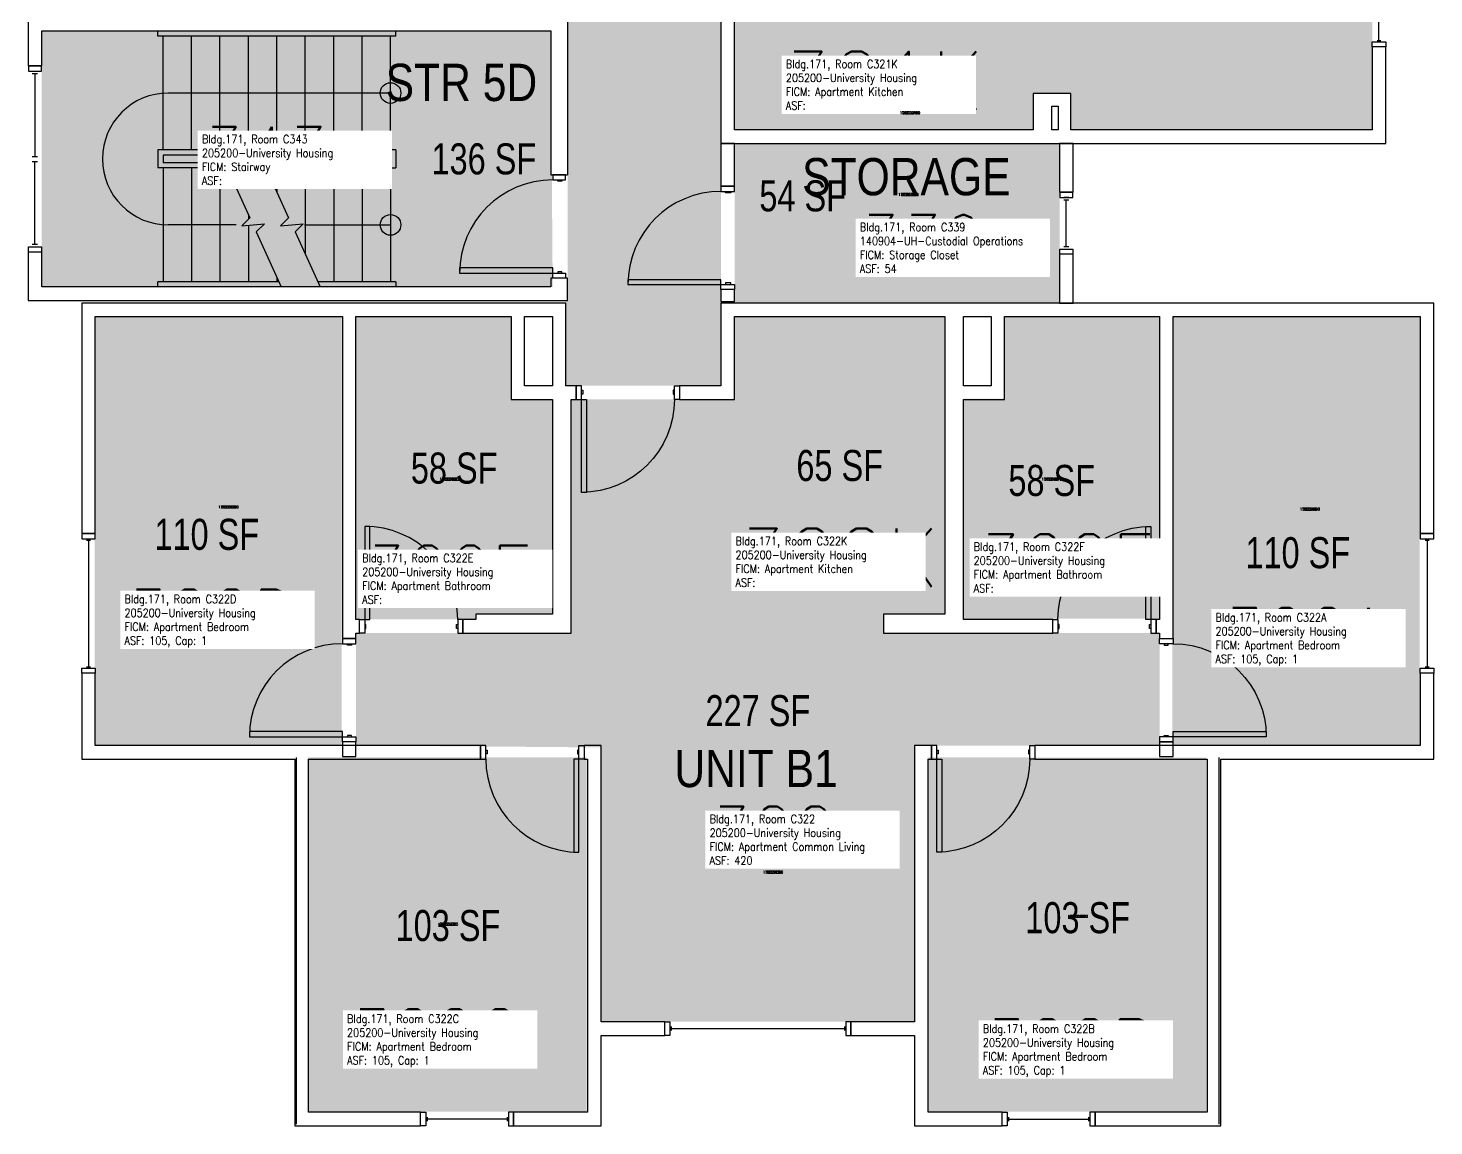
# Model space of a CAD drawing. Header units: inches. Extents: x 56 to 7496, y -2947 to 1470.
# Drawn here: x 3378 to 3922, y -535 to -110 of the extents above; entities that cross this region are included whole.
import ezdxf
from ezdxf.enums import TextEntityAlignment as Align

# ---------------------------------------------------------------- set-up
doc = ezdxf.new("R2010")
doc.units = ezdxf.units.IN
doc.header["$LTSCALE"] = 48
doc.header["$MEASUREMENT"] = 0
for name, color, linetype in [('A-DOOR', 2, 'Continuous'), ('A-FLOR', 3, 'Continuous'), ('A-GLAZ', 1, 'Continuous'), ('A-IDEN-RNUM', 7, 'Continuous'), ('A-IDEN-SNUM', 4, 'Continuous'), ('A-IDEN-VNUM', 4, 'Continuous'), ('A-MISC', 1, 'Continuous'), ('A-WALL', 5, 'Continuous'), ('AREA-TEXT', 3, 'Continuous'), ('Rooms-Category-Color', 7, 'Continuous'), ('Rooms-College-Color', 7, 'Continuous'), ('Rooms-Department-Color', 7, 'Continuous'), ('Rooms-Division-Color', 7, 'Continuous'), ('Rooms-Information', 7, 'Continuous')]:
    doc.layers.add(name, color=color, linetype=linetype)
doc.styles.add('AREA', font='arial.ttf', dxfattribs={"width": 0.75, "height": 12})
doc.styles.add('DIMS', font='ARIALN.TTF')
doc.styles.add('ROOMSNUMBER', font='txt.shx', dxfattribs={"height": 0.03})
doc.styles.add('ROOMVNUMBER', font='simplex.shx', dxfattribs={"width": 0.85})
doc.styles.get("Standard").update_dxf_attribs({"font": 'ARIALN.TTF'})
doc.dimstyles.new('NBA 2004', dxfattribs={"dimscale": 128, "dimtxt": 0.125, "dimasz": 0.09375, "dimexe": 0.125, "dimexo": 0.125, "dimgap": 0.0625, "dimtad": 1, "dimdec": 3, "dimzin": 3, "dimdsep": 46, "dimlunit": 4, "dimtxsty": 'DIMS', "dimblk": 'ARCHTICK', "dimcen": 0.09375, "dimdle": 0.125, "dimclrd": 256, "dimclre": 256, "dimclrt": 2, "dimadec": 0, "dimazin": 0, "dimtfac": 0.75, "dimtdec": 3, "dimtmove": 2, "dimatfit": 2, "dimfxl": 0.125, "dimfrac": 2, "dimtolj": 1, "dimtzin": 0, "dimlwd": -1, "dimlwe": -1, "dimarcsym": 0})

# ---------------------------------------------------------------- blocks, each defined once
blk = doc.blocks.new('_ArchTick')
at = {"color": 0, "linetype": 'ByBlock', "const_width": 0.15}
blk.add_lwpolyline([(-0.5, -0.5), (0.5, 0.5)], dxfattribs=at)

msp = doc.modelspace()

# ---------------------------------------------------------------- hatches: boundary and pattern name
at = {"layer": 'Rooms-Category-Color', "true_color": 0xadadad}
for points in [[(3586.39, 1019.28), (3646.39, 1019.28), (3646.39, 835.24), (3671.39, 835.24), (3671.39, 752.92), (3646.39, 752.92), (3646.39, 22.1), (3671.39, 22.1), (3671.39, -60.22), (3646.39, -60.22), (3646.39, -248.61), (3586.39, -248.61), (3586.39, -215.61), (3587.01, -215.61), (3587.01, -44.24), (3586.39, -44.24), (3586.39, 119.53), (3561.39, 119.53), (3561.39, 201.85), (3586.39, 201.85), (3586.39, 932.67), (3561.39, 932.67), (3561.39, 1014.99), (3586.39, 1014.99)], [(3580.51, -111.36), (3383.51, -111.36), (3383.51, -210.36), (3581.26, -210.36)]]:
    msp.add_hatch(color=253, dxfattribs=at).paths.add_polyline_path(points)
at = {"layer": 'Rooms-Category-Color', "true_color": 0x728ef3}
for points in [[(3781.79, -149.62), (3781.79, -65.47), (3676.66, -65.47), (3676.66, -4.35), (3685.61, -4.35), (3685.61, 0.9), (3676.66, 0.9), (3676.66, 22.1), (3726.04, 22.1), (3726.04, 0.9), (3719.61, 0.9), (3719.61, -4.35), (3733.29, -4.35), (3733.29, 27.35), (3719.41, 27.35), (3719.41, 56.1), (3733.29, 56.1), (3733.29, 232.13), (3719.41, 232.13), (3719.41, 260.88), (3777.41, 260.88), (3777.41, -14.12), (3898.41, -14.12), (3898.41, -149.62)], [(3651.66, -65.47), (3781.79, -65.47), (3781.79, -135.62), (3767.16, -135.62), (3767.16, -149.62), (3651.66, -149.62)], [(3777.39, -216.61), (3777.39, -154.86), (3651.64, -154.86), (3651.64, -216.61)], [(3403.97, -221.56), (3499.59, -221.56), (3499.59, -346.12), (3499.59, -387.44), (3403.97, -387.44)], [(3505.14, -221.86), (3505.14, -338.99), (3551.51, -338.99), (3551.51, -336.99), (3581.13, -336.99), (3581.13, -253.86), (3565.14, -253.86), (3565.14, -221.86)], [(3651.64, -221.87), (3733.02, -221.87), (3733.02, -336.99), (3651.64, -336.99)], [(3755.84, -221.56), (3815.84, -221.56), (3815.84, -338.69), (3739.97, -338.69), (3739.97, -253.56), (3755.84, -253.56)], [(3821.09, -221.56), (3916.72, -221.56), (3916.72, -387.44), (3821.09, -387.44)], [(3721.27, -494.62), (3600.04, -494.62), (3600.04, -388.48), (3505.16, -387.74), (3505.16, -344.24), (3588.39, -344.24), (3588.4, -253.86), (3651.66, -253.86), (3651.64, -336.99), (3709.26, -336.99), (3709.26, -344.24), (3816.14, -344.24), (3816.16, -387.74), (3721.29, -387.74)], [(3486.47, -392.31), (3594.47, -392.31), (3594.47, -529.31), (3486.47, -529.31)], [(3726.22, -392.31), (3834.22, -392.5), (3834.22, -529.5), (3726.22, -529.31)]]:
    msp.add_hatch(color=171, dxfattribs=at).paths.add_polyline_path(points)
at = {"layer": 'Rooms-College-Color', "true_color": 0xadadad}
for points in [[(3586.39, 1019.28), (3646.39, 1019.28), (3646.39, 835.24), (3671.39, 835.24), (3671.39, 752.92), (3646.39, 752.92), (3646.39, 22.1), (3671.39, 22.1), (3671.39, -60.22), (3646.39, -60.22), (3646.39, -248.61), (3586.39, -248.61), (3586.39, -215.61), (3587.01, -215.61), (3587.01, -44.24), (3586.39, -44.24), (3586.39, 119.53), (3561.39, 119.53), (3561.39, 201.85), (3586.39, 201.85), (3586.39, 932.67), (3561.39, 932.67), (3561.39, 1014.99), (3586.39, 1014.99)], [(3781.79, -149.62), (3781.79, -65.47), (3676.66, -65.47), (3676.66, -4.35), (3685.61, -4.35), (3685.61, 0.9), (3676.66, 0.9), (3676.66, 22.1), (3726.04, 22.1), (3726.04, 0.9), (3719.61, 0.9), (3719.61, -4.35), (3733.29, -4.35), (3733.29, 27.35), (3719.41, 27.35), (3719.41, 56.1), (3733.29, 56.1), (3733.29, 232.13), (3719.41, 232.13), (3719.41, 260.88), (3777.41, 260.88), (3777.41, -14.12), (3898.41, -14.12), (3898.41, -149.62)], [(3651.66, -65.47), (3781.79, -65.47), (3781.79, -135.62), (3767.16, -135.62), (3767.16, -149.62), (3651.66, -149.62)], [(3580.51, -111.36), (3383.51, -111.36), (3383.51, -210.36), (3581.26, -210.36)], [(3777.39, -216.61), (3777.39, -154.86), (3651.64, -154.86), (3651.64, -216.61)], [(3403.97, -221.56), (3499.59, -221.56), (3499.59, -346.12), (3499.59, -387.44), (3403.97, -387.44)], [(3505.14, -221.86), (3505.14, -338.99), (3551.51, -338.99), (3551.51, -336.99), (3581.13, -336.99), (3581.13, -253.86), (3565.14, -253.86), (3565.14, -221.86)], [(3651.64, -221.87), (3733.02, -221.87), (3733.02, -336.99), (3651.64, -336.99)], [(3755.84, -221.56), (3815.84, -221.56), (3815.84, -338.69), (3739.97, -338.69), (3739.97, -253.56), (3755.84, -253.56)], [(3821.09, -221.56), (3916.72, -221.56), (3916.72, -387.44), (3821.09, -387.44)], [(3721.27, -494.62), (3600.04, -494.62), (3600.04, -388.48), (3505.16, -387.74), (3505.16, -344.24), (3588.39, -344.24), (3588.4, -253.86), (3651.66, -253.86), (3651.64, -336.99), (3709.26, -336.99), (3709.26, -344.24), (3816.14, -344.24), (3816.16, -387.74), (3721.29, -387.74)], [(3486.47, -392.31), (3594.47, -392.31), (3594.47, -529.31), (3486.47, -529.31)], [(3726.22, -392.31), (3834.22, -392.5), (3834.22, -529.5), (3726.22, -529.31)]]:
    msp.add_hatch(color=253, dxfattribs=at).paths.add_polyline_path(points)
at = {"layer": 'Rooms-Department-Color', "true_color": 0xacacac}
for points in [[(3586.39, 1019.28), (3646.39, 1019.28), (3646.39, 835.24), (3671.39, 835.24), (3671.39, 752.92), (3646.39, 752.92), (3646.39, 22.1), (3671.39, 22.1), (3671.39, -60.22), (3646.39, -60.22), (3646.39, -248.61), (3586.39, -248.61), (3586.39, -215.61), (3587.01, -215.61), (3587.01, -44.24), (3586.39, -44.24), (3586.39, 119.53), (3561.39, 119.53), (3561.39, 201.85), (3586.39, 201.85), (3586.39, 932.67), (3561.39, 932.67), (3561.39, 1014.99), (3586.39, 1014.99)], [(3580.51, -111.36), (3383.51, -111.36), (3383.51, -210.36), (3581.26, -210.36)]]:
    msp.add_hatch(color=253, dxfattribs=at).paths.add_polyline_path(points)
at = {"layer": 'Rooms-Department-Color', "true_color": 0x604aed}
for points in [[(3781.79, -149.62), (3781.79, -65.47), (3676.66, -65.47), (3676.66, -4.35), (3685.61, -4.35), (3685.61, 0.9), (3676.66, 0.9), (3676.66, 22.1), (3726.04, 22.1), (3726.04, 0.9), (3719.61, 0.9), (3719.61, -4.35), (3733.29, -4.35), (3733.29, 27.35), (3719.41, 27.35), (3719.41, 56.1), (3733.29, 56.1), (3733.29, 232.13), (3719.41, 232.13), (3719.41, 260.88), (3777.41, 260.88), (3777.41, -14.12), (3898.41, -14.12), (3898.41, -149.62)], [(3651.66, -65.47), (3781.79, -65.47), (3781.79, -135.62), (3767.16, -135.62), (3767.16, -149.62), (3651.66, -149.62)], [(3777.39, -216.61), (3777.39, -154.86), (3651.64, -154.86), (3651.64, -216.61)], [(3403.97, -221.56), (3499.59, -221.56), (3499.59, -346.12), (3499.59, -387.44), (3403.97, -387.44)], [(3505.14, -221.86), (3505.14, -338.99), (3551.51, -338.99), (3551.51, -336.99), (3581.13, -336.99), (3581.13, -253.86), (3565.14, -253.86), (3565.14, -221.86)], [(3651.64, -221.87), (3733.02, -221.87), (3733.02, -336.99), (3651.64, -336.99)], [(3755.84, -221.56), (3815.84, -221.56), (3815.84, -338.69), (3739.97, -338.69), (3739.97, -253.56), (3755.84, -253.56)], [(3821.09, -221.56), (3916.72, -221.56), (3916.72, -387.44), (3821.09, -387.44)], [(3721.27, -494.62), (3600.04, -494.62), (3600.04, -388.48), (3505.16, -387.74), (3505.16, -344.24), (3588.39, -344.24), (3588.4, -253.86), (3651.66, -253.86), (3651.64, -336.99), (3709.26, -336.99), (3709.26, -344.24), (3816.14, -344.24), (3816.16, -387.74), (3721.29, -387.74)], [(3486.47, -392.31), (3594.47, -392.31), (3594.47, -529.31), (3486.47, -529.31)], [(3726.22, -392.31), (3834.22, -392.5), (3834.22, -529.5), (3726.22, -529.31)]]:
    msp.add_hatch(color=173, dxfattribs=at).paths.add_polyline_path(points)
at = {"layer": 'Rooms-Division-Color', "true_color": 0xadadad}
for points in [[(3586.39, 1019.28), (3646.39, 1019.28), (3646.39, 835.24), (3671.39, 835.24), (3671.39, 752.92), (3646.39, 752.92), (3646.39, 22.1), (3671.39, 22.1), (3671.39, -60.22), (3646.39, -60.22), (3646.39, -248.61), (3586.39, -248.61), (3586.39, -215.61), (3587.01, -215.61), (3587.01, -44.24), (3586.39, -44.24), (3586.39, 119.53), (3561.39, 119.53), (3561.39, 201.85), (3586.39, 201.85), (3586.39, 932.67), (3561.39, 932.67), (3561.39, 1014.99), (3586.39, 1014.99)], [(3580.51, -111.36), (3383.51, -111.36), (3383.51, -210.36), (3581.26, -210.36)]]:
    msp.add_hatch(color=253, dxfattribs=at).paths.add_polyline_path(points)
at = {"layer": 'Rooms-Division-Color', "true_color": 0x604aed}
for points in [[(3781.79, -149.62), (3781.79, -65.47), (3676.66, -65.47), (3676.66, -4.35), (3685.61, -4.35), (3685.61, 0.9), (3676.66, 0.9), (3676.66, 22.1), (3726.04, 22.1), (3726.04, 0.9), (3719.61, 0.9), (3719.61, -4.35), (3733.29, -4.35), (3733.29, 27.35), (3719.41, 27.35), (3719.41, 56.1), (3733.29, 56.1), (3733.29, 232.13), (3719.41, 232.13), (3719.41, 260.88), (3777.41, 260.88), (3777.41, -14.12), (3898.41, -14.12), (3898.41, -149.62)], [(3651.66, -65.47), (3781.79, -65.47), (3781.79, -135.62), (3767.16, -135.62), (3767.16, -149.62), (3651.66, -149.62)], [(3777.39, -216.61), (3777.39, -154.86), (3651.64, -154.86), (3651.64, -216.61)], [(3403.97, -221.56), (3499.59, -221.56), (3499.59, -346.12), (3499.59, -387.44), (3403.97, -387.44)], [(3505.14, -221.86), (3505.14, -338.99), (3551.51, -338.99), (3551.51, -336.99), (3581.13, -336.99), (3581.13, -253.86), (3565.14, -253.86), (3565.14, -221.86)], [(3651.64, -221.87), (3733.02, -221.87), (3733.02, -336.99), (3651.64, -336.99)], [(3755.84, -221.56), (3815.84, -221.56), (3815.84, -338.69), (3739.97, -338.69), (3739.97, -253.56), (3755.84, -253.56)], [(3821.09, -221.56), (3916.72, -221.56), (3916.72, -387.44), (3821.09, -387.44)], [(3721.27, -494.62), (3600.04, -494.62), (3600.04, -388.48), (3505.16, -387.74), (3505.16, -344.24), (3588.39, -344.24), (3588.4, -253.86), (3651.66, -253.86), (3651.64, -336.99), (3709.26, -336.99), (3709.26, -344.24), (3816.14, -344.24), (3816.16, -387.74), (3721.29, -387.74)], [(3486.47, -392.31), (3594.47, -392.31), (3594.47, -529.31), (3486.47, -529.31)], [(3726.22, -392.31), (3834.22, -392.5), (3834.22, -529.5), (3726.22, -529.31)]]:
    msp.add_hatch(color=173, dxfattribs=at).paths.add_polyline_path(points)

# ---------------------------------------------------------------- linework, layer by layer
at = {"layer": 'A-DOOR'}
for p, q in [((3651.64, -171.4), (3646.39, -171.4)), ((3646.39, -171.4), (3646.39, -173.4)), ((3646.39, -173.4), (3651.64, -173.4)), ((3648.14, -174.02), (3648.14, -173.4)), ((3648.14, -173.4), (3650.14, -173.4)), ((3650.14, -174.02), (3648.14, -174.02)), ((3650.14, -173.4), (3650.14, -174.02)), ((3651.64, -173.4), (3651.64, -171.4)), ((3646.39, -207.65), (3610.39, -207.65)), ((3610.39, -207.65), (3610.39, -209.4)), ((3610.39, -209.4), (3646.39, -209.4)), ((3646.39, -209.4), (3646.39, -207.65)), ((3646.39, -211.4), (3646.39, -209.4)), ((3646.39, -209.4), (3651.64, -209.4)), ((3651.64, -211.4), (3646.39, -211.4)), ((3650.14, -208.77), (3648.14, -208.77)), ((3648.14, -208.77), (3648.14, -209.4)), ((3648.14, -209.4), (3650.14, -209.4)), ((3650.14, -209.4), (3650.14, -208.77)), ((3651.64, -209.4), (3651.64, -211.4))]:
    msp.add_line(p, q, dxfattribs=at)
for points in [[(3586.26, -168.99), (3586.26, -166.99), (3581.26, -166.99), (3581.26, -168.99)], [(3584.76, -168.99), (3584.76, -169.49), (3583.26, -169.49), (3583.26, -168.99)], [(3581.26, -204.99), (3581.26, -202.99), (3545.26, -202.99), (3545.26, -204.99)], [(3586.26, -204.99), (3586.26, -206.99), (3581.26, -206.99), (3581.26, -204.99)], [(3584.76, -204.99), (3584.76, -204.49), (3583.26, -204.49), (3583.26, -204.99)], [(3592.38, -248.61), (3590.38, -248.61), (3590.38, -253.86), (3592.38, -253.86)], [(3628.38, -248.61), (3630.38, -248.61), (3630.38, -253.86), (3628.38, -253.86)], [(3592.38, -250.36), (3592.88, -250.36), (3592.88, -251.86), (3592.38, -251.86)], [(3592.38, -253.86), (3594.38, -253.86), (3594.38, -289.86), (3592.38, -289.86)], [(3628.38, -250.36), (3627.88, -250.36), (3627.88, -251.86), (3628.38, -251.86)], [(3508.51, -338.99), (3510.51, -338.99), (3510.51, -302.99), (3508.51, -302.99)], [(3812.76, -338.99), (3810.76, -338.99), (3810.76, -302.99), (3812.76, -302.99)], [(3508.51, -344.24), (3506.51, -344.24), (3506.51, -338.99), (3508.51, -338.99)], [(3508.51, -342.49), (3509.01, -342.49), (3509.01, -340.99), (3508.51, -340.99)], [(3544.51, -342.49), (3544.01, -342.49), (3544.01, -340.99), (3544.51, -340.99)], [(3544.51, -344.24), (3546.51, -344.24), (3546.51, -338.99), (3544.51, -338.99)], [(3776.76, -344.24), (3774.76, -344.24), (3774.76, -338.99), (3776.76, -338.99)], [(3776.76, -342.49), (3777.26, -342.49), (3777.26, -340.99), (3776.76, -340.99)], [(3812.76, -342.49), (3812.26, -342.49), (3812.26, -340.99), (3812.76, -340.99)], [(3812.76, -344.24), (3814.76, -344.24), (3814.76, -338.99), (3812.76, -338.99)], [(3505.14, -348.37), (3505.14, -346.37), (3499.89, -346.37), (3499.89, -348.37)], [(3816.14, -348.37), (3816.14, -346.37), (3821.39, -346.37), (3821.39, -348.37)], [(3503.39, -348.37), (3503.39, -348.87), (3501.89, -348.87), (3501.89, -348.37)], [(3817.89, -348.37), (3817.89, -348.87), (3819.39, -348.87), (3819.39, -348.37)], [(3499.89, -384.37), (3499.89, -382.37), (3463.89, -382.37), (3463.89, -384.37)], [(3505.14, -384.37), (3505.14, -386.37), (3499.89, -386.37), (3499.89, -384.37)], [(3503.39, -384.37), (3503.39, -383.87), (3501.89, -383.87), (3501.89, -384.37)], [(3816.14, -384.37), (3816.14, -386.37), (3821.39, -386.37), (3821.39, -384.37)], [(3817.89, -384.37), (3817.89, -383.87), (3819.39, -383.87), (3819.39, -384.37)], [(3821.39, -384.37), (3821.39, -382.37), (3857.39, -382.37), (3857.39, -384.37)], [(3555.39, -387.74), (3553.39, -387.74), (3553.39, -392.99), (3555.39, -392.99)], [(3555.39, -389.49), (3555.89, -389.49), (3555.89, -390.99), (3555.39, -390.99)], [(3591.39, -389.49), (3590.89, -389.49), (3590.89, -390.99), (3591.39, -390.99)], [(3591.39, -387.74), (3593.39, -387.74), (3593.39, -392.99), (3591.39, -392.99)], [(3729.89, -387.74), (3727.89, -387.74), (3727.89, -392.99), (3729.89, -392.99)], [(3729.89, -389.49), (3730.39, -389.49), (3730.39, -390.99), (3729.89, -390.99)], [(3765.89, -389.49), (3765.39, -389.49), (3765.39, -390.99), (3765.89, -390.99)], [(3765.89, -387.74), (3767.89, -387.74), (3767.89, -392.99), (3765.89, -392.99)], [(3591.39, -392.99), (3589.39, -392.99), (3589.39, -428.99), (3591.39, -428.99)], [(3729.89, -392.99), (3731.89, -392.99), (3731.89, -428.99), (3729.89, -428.99)]]:
    msp.add_lwpolyline(points, close=True, dxfattribs=at)
for centre, start, end in [((3581.26, -204.99), 90, 180), ((3646.39, -209.4), 90, 180), ((3508.51, -338.99), 0, 90), ((3499.89, -384.37), 90, 180), ((3591.39, -392.99), 180, 270)]:
    msp.add_arc(centre, 36, start, end, dxfattribs=at)
at = {"layer": 'A-DOOR', "extrusion": (0, 0, -1)}
for centre, start, end in [((-3592.38, -253.86), 180, 270), ((-3812.76, -338.99), 0, 90), ((-3821.39, -384.37), 90, 180), ((-3729.89, -392.99), 180, 270)]:
    msp.add_arc(centre, 36, start, end, dxfattribs=at)
at = {"layer": 'A-FLOR'}
for p, q in [((3428.51, -113.36), (3428.51, -111.36)), ((3520.51, -113.36), (3428.51, -113.36)), ((3430.51, -157.36), (3430.51, -113.36)), ((3441.51, -157.36), (3441.51, -113.36)), ((3452.51, -157.36), (3452.51, -113.36)), ((3463.51, -157.36), (3463.51, -113.36)), ((3474.51, -157.36), (3474.51, -113.36)), ((3485.51, -157.36), (3485.51, -113.36)), ((3496.51, -157.36), (3496.51, -113.36)), ((3507.51, -157.36), (3507.51, -113.36)), ((3518.51, -157.36), (3518.51, -113.36)), ((3520.51, -113.36), (3520.51, -111.36)), ((3518.51, -135.36), (3432.51, -135.36)), ((3428.51, -157.36), (3428.51, -164.36)), ((3520.51, -157.36), (3428.51, -157.36)), ((3520.51, -157.36), (3520.51, -164.36)), ((3430.51, -159.36), (3430.51, -162.36)), ((3518.51, -159.36), (3430.51, -159.36)), ((3454.38, -162.36), (3430.51, -162.36)), ((3469.38, -162.36), (3518.51, -162.36)), ((3518.51, -159.36), (3518.51, -162.36)), ((3455.29, -164.36), (3428.51, -164.36)), ((3430.51, -164.36), (3430.51, -208.36)), ((3441.51, -164.36), (3441.51, -208.36)), ((3452.51, -164.36), (3452.51, -208.36)), ((3452.51, -164.36), (3452.51, -208.36)), ((3470.29, -164.36), (3520.51, -164.36)), ((3474.51, -164.36), (3474.51, -173.61)), ((3485.51, -164.36), (3485.51, -197.77)), ((3496.51, -164.36), (3496.51, -208.36)), ((3507.51, -164.36), (3507.51, -208.36)), ((3518.51, -164.36), (3518.51, -208.36)), ((3463.51, -182.41), (3463.51, -184.18)), ((3463.51, -186.49), (3463.51, -208.36)), ((3474.51, -206.56), (3474.51, -208.36)), ((3428.51, -210.36), (3428.51, -208.36)), ((3475.34, -208.36), (3428.51, -208.36)), ((3520.51, -208.36), (3490.34, -208.36)), ((3520.51, -208.36), (3520.51, -210.36))]:
    msp.add_line(p, q, dxfattribs=at)
for points in [[(3454.38, -162.36), (3464.08, -183.62), (3460.95, -186.69), (3469.69, -186.02), (3466.56, -189.09), (3476.25, -210.36)], [(3469.38, -162.36), (3479.08, -183.62), (3475.95, -186.69), (3484.69, -186.02), (3481.56, -189.09), (3491.25, -210.36)]]:
    msp.add_lwpolyline(points, dxfattribs=at)
for centre in [(3518.51, -135.36), (3518.51, -186.36)]:
    msp.add_circle(centre, 4, dxfattribs=at)
msp.add_arc((3432.51, -160.86), 25.5, 90, 270, dxfattribs=at)
at = {"layer": 'A-GLAZ'}
for p, q in [((3901.01, -115), (3901.01, -48)), ((3900.26, -115), (3901.76, -115)), ((3379.89, -127.86), (3381.89, -127.86)), ((3380.89, -127.86), (3380.89, -159.86)), ((3379.89, -159.86), (3381.89, -159.86)), ((3379.89, -161.86), (3381.89, -161.86)), ((3380.89, -193.86), (3380.89, -161.86)), ((3782.51, -173.74), (3777.51, -173.74)), ((3777.51, -173.74), (3777.51, -175.74)), ((3782.51, -175.74), (3782.51, -173.74)), ((3777.51, -175.74), (3782.51, -175.74)), ((3781.01, -175.74), (3779.01, -175.74)), ((3779.01, -176.74), (3781.01, -176.74)), ((3780.02, -194.74), (3780.01, -176.74)), ((3379.89, -193.86), (3381.89, -193.86)), ((3777.52, -197.74), (3777.52, -195.74)), ((3777.52, -195.74), (3782.52, -195.74)), ((3779.02, -194.74), (3781.02, -194.74)), ((3779.02, -195.74), (3781.02, -195.74)), ((3782.52, -195.74), (3782.52, -197.74)), ((3782.52, -197.74), (3777.52, -197.74)), ((3400.89, -308.27), (3402.39, -308.27)), ((3401.64, -308.27), (3401.64, -357.27)), ((3918.89, -308.27), (3920.39, -308.27)), ((3919.64, -308.27), (3919.64, -357.27)), ((3400.89, -357.27), (3402.39, -357.27)), ((3918.89, -357.27), (3920.39, -357.27)), ((3627.14, -496.49), (3627.14, -497.99)), ((3627.14, -497.24), (3694.14, -497.24)), ((3694.14, -496.49), (3694.14, -497.99)), ((3532.64, -531.49), (3532.64, -532.99)), ((3563.64, -532.24), (3532.64, -532.24)), ((3563.64, -531.49), (3563.64, -532.99)), ((3757.64, -531.49), (3757.64, -532.99)), ((3757.64, -532.24), (3788.64, -532.24)), ((3788.64, -531.49), (3788.64, -532.99))]:
    msp.add_line(p, q, dxfattribs=at)
for points in [[(3903.64, -115.5), (3903.64, -117.5), (3898.39, -117.5), (3898.39, -115.5)], [(3383.39, -126.86), (3383.39, -124.86), (3378.39, -124.86), (3378.39, -126.86)], [(3383.39, -194.86), (3383.39, -196.86), (3378.39, -196.86), (3378.39, -194.86)], [(3404.26, -307.77), (3404.26, -305.77), (3399.01, -305.77), (3399.01, -307.77)], [(3922.26, -307.77), (3922.26, -305.77), (3917.01, -305.77), (3917.01, -307.77)], [(3404.26, -357.77), (3404.26, -359.77), (3399.01, -359.77), (3399.01, -357.77)], [(3922.26, -357.77), (3922.26, -359.77), (3917.01, -359.77), (3917.01, -357.77)], [(3626.64, -499.86), (3624.64, -499.86), (3624.64, -494.61), (3626.64, -494.61)], [(3694.64, -499.86), (3696.64, -499.86), (3696.64, -494.61), (3694.64, -494.61)], [(3532.14, -534.86), (3530.14, -534.86), (3530.14, -529.61), (3532.14, -529.61)], [(3564.14, -534.86), (3566.14, -534.86), (3566.14, -529.61), (3564.14, -529.61)], [(3757.14, -534.86), (3755.14, -534.86), (3755.14, -529.61), (3757.14, -529.61)], [(3789.14, -534.86), (3791.14, -534.86), (3791.14, -529.61), (3789.14, -529.61)]]:
    msp.add_lwpolyline(points, close=True, dxfattribs=at)
at = {"layer": 'A-WALL'}
for p, q in [((3646.39, -60.22), (3646.39, -154.86)), ((3651.64, -149.61), (3651.64, -65.47)), ((3587.01, -100.11), (3587.01, -166.99)), ((3378.26, -106.11), (3378.26, -124.86)), ((3383.51, -124.86), (3383.51, -111.36)), ((3383.51, -111.36), (3580.51, -111.36)), ((3580.51, -111.36), (3580.51, -166.99)), ((3903.64, -117.5), (3898.39, -117.5)), ((3898.39, -117.5), (3898.39, -149.61)), ((3903.64, -154.86), (3903.64, -117.5)), ((3378.26, -124.86), (3383.51, -124.86)), ((3767.14, -135.61), (3767.14, -149.61)), ((3781.76, -135.61), (3767.14, -135.61)), ((3781.76, -149.61), (3781.76, -135.61)), ((3774.39, -149.61), (3774.39, -140.49)), ((3774.39, -140.49), (3776.89, -140.49)), ((3776.89, -140.49), (3776.89, -149.61)), ((3767.14, -149.61), (3651.64, -149.61)), ((3776.89, -149.61), (3774.39, -149.61)), ((3898.39, -149.61), (3781.76, -149.61)), ((3651.64, -154.86), (3646.39, -154.86)), ((3646.39, -154.86), (3646.39, -171.4)), ((3646.39, -154.86), (3903.64, -154.86)), ((3651.64, -171.4), (3651.64, -154.86)), ((3777.39, -154.86), (3777.39, -173.74)), ((3782.64, -154.86), (3777.39, -154.86)), ((3782.64, -173.74), (3782.64, -154.86)), ((3580.51, -166.99), (3587.01, -166.99)), ((3646.39, -171.4), (3651.64, -171.4)), ((3777.39, -173.74), (3782.64, -173.74)), ((3383.51, -196.86), (3378.26, -196.86)), ((3378.26, -196.86), (3378.26, -215.61)), ((3383.51, -210.36), (3383.51, -196.86)), ((3777.39, -197.74), (3777.39, -216.61)), ((3782.64, -197.74), (3777.39, -197.74)), ((3782.64, -216.61), (3782.64, -197.74)), ((3580.51, -210.36), (3383.51, -210.36)), ((3587.01, -206.99), (3580.51, -206.99)), ((3580.51, -206.99), (3580.51, -210.36)), ((3587.01, -215.61), (3587.01, -206.99)), ((3651.64, -211.4), (3646.39, -211.4)), ((3646.39, -211.4), (3646.39, -215.98)), ((3651.64, -215.98), (3651.64, -211.4)), ((3378.26, -215.61), (3587.01, -215.61)), ((3586.39, -216.61), (3399.01, -216.61)), ((3399.01, -216.61), (3399.01, -305.77)), ((3586.39, -248.61), (3586.39, -216.61)), ((3646.39, -215.98), (3651.64, -215.98)), ((3922.26, -216.61), (3646.39, -216.61)), ((3646.39, -216.61), (3646.39, -248.61)), ((3777.39, -216.61), (3782.64, -216.61)), ((3922.26, -305.77), (3922.26, -216.61)), ((3404.26, -221.86), (3499.89, -221.86)), ((3404.26, -305.77), (3404.26, -221.86)), ((3499.89, -221.86), (3499.89, -346.37)), ((3505.14, -221.86), (3565.14, -221.86)), ((3505.14, -338.99), (3505.14, -221.86)), ((3565.14, -221.86), (3565.14, -253.86)), ((3570.39, -221.86), (3581.14, -221.86)), ((3570.39, -248.61), (3570.39, -221.86)), ((3581.14, -221.86), (3581.14, -248.61)), ((3651.64, -221.86), (3733.01, -221.86)), ((3651.64, -253.86), (3651.64, -221.86)), ((3733.01, -221.86), (3733.01, -336.99)), ((3740.26, -221.86), (3750.89, -221.86)), ((3740.26, -248.61), (3740.26, -221.86)), ((3750.89, -221.86), (3750.89, -248.61)), ((3756.14, -221.86), (3816.14, -221.86)), ((3756.14, -253.86), (3756.14, -221.86)), ((3816.14, -221.86), (3816.14, -338.99)), ((3821.39, -221.86), (3917.01, -221.86)), ((3821.39, -346.37), (3821.39, -221.86)), ((3917.01, -221.86), (3917.01, -305.77)), ((3581.14, -248.61), (3570.39, -248.61)), ((3590.38, -248.61), (3586.39, -248.61)), ((3590.38, -253.86), (3590.38, -248.61)), ((3646.39, -248.61), (3630.38, -248.61)), ((3630.38, -248.61), (3630.38, -253.86)), ((3750.89, -248.61), (3740.26, -248.61)), ((3565.14, -253.86), (3581.13, -253.86)), ((3581.13, -253.86), (3581.13, -336.99)), ((3588.38, -253.86), (3590.38, -253.86)), ((3588.38, -344.24), (3588.38, -253.86)), ((3630.38, -253.86), (3651.64, -253.86)), ((3740.26, -338.99), (3740.26, -253.86)), ((3740.26, -253.86), (3756.14, -253.86)), ((3399.01, -305.77), (3404.26, -305.77)), ((3917.01, -305.77), (3922.26, -305.77)), ((3581.13, -336.99), (3551.51, -336.99)), ((3551.51, -336.99), (3551.51, -338.99)), ((3733.01, -336.99), (3709.26, -336.99)), ((3709.26, -336.99), (3709.26, -344.24)), ((3506.51, -338.99), (3505.14, -338.99)), ((3506.51, -344.24), (3506.51, -338.99)), ((3551.51, -338.99), (3546.51, -338.99)), ((3546.51, -338.99), (3546.51, -344.24)), ((3774.76, -338.99), (3740.26, -338.99)), ((3774.76, -344.24), (3774.76, -338.99)), ((3816.14, -338.99), (3814.76, -338.99)), ((3814.76, -338.99), (3814.76, -344.24)), ((3499.89, -346.37), (3505.14, -346.37)), ((3505.14, -344.24), (3506.51, -344.24)), ((3505.14, -346.37), (3505.14, -344.24)), ((3546.51, -344.24), (3553.89, -344.24)), ((3553.89, -344.24), (3588.38, -344.24)), ((3709.26, -344.24), (3737.51, -344.24)), ((3737.51, -344.24), (3774.76, -344.24)), ((3814.76, -344.24), (3816.14, -344.24)), ((3816.14, -344.24), (3816.14, -346.37)), ((3816.14, -346.37), (3821.39, -346.37)), ((3399.01, -359.77), (3399.01, -392.99)), ((3404.26, -359.77), (3399.01, -359.77)), ((3404.26, -387.74), (3404.26, -359.77)), ((3922.26, -359.77), (3917.01, -359.77)), ((3917.01, -359.77), (3917.01, -387.74)), ((3922.26, -392.99), (3922.26, -359.77)), ((3553.39, -387.74), (3404.26, -387.74)), ((3505.14, -386.37), (3499.89, -386.37)), ((3499.89, -386.37), (3499.89, -391.99)), ((3505.14, -391.99), (3505.14, -386.37)), ((3553.39, -392.99), (3553.39, -387.74)), ((3600.01, -387.74), (3593.39, -387.74)), ((3593.39, -387.74), (3593.39, -392.99)), ((3600.01, -494.61), (3600.01, -387.74)), ((3727.89, -387.74), (3721.26, -387.74)), ((3721.26, -387.74), (3721.26, -494.61)), ((3727.89, -392.99), (3727.89, -387.74)), ((3917.01, -387.74), (3767.89, -387.74)), ((3767.89, -387.74), (3767.89, -392.99)), ((3816.14, -386.37), (3816.14, -391.99)), ((3821.39, -386.37), (3816.14, -386.37)), ((3821.39, -391.99), (3821.39, -386.37)), ((3399.01, -392.99), (3481.51, -392.99)), ((3481.51, -392.99), (3481.51, -534.86)), ((3482.14, -534.24), (3482.14, -392.36)), ((3486.76, -529.61), (3486.76, -392.99)), ((3486.76, -392.99), (3553.39, -392.99)), ((3499.89, -391.99), (3505.14, -391.99)), ((3593.39, -392.99), (3594.76, -392.99)), ((3594.76, -392.99), (3594.76, -529.61)), ((3726.51, -392.99), (3727.89, -392.99)), ((3726.51, -529.61), (3726.51, -392.99)), ((3767.89, -392.99), (3834.51, -392.99)), ((3816.14, -391.99), (3821.39, -391.99)), ((3834.51, -392.99), (3834.51, -529.61)), ((3839.14, -534.24), (3839.14, -392.36)), ((3839.76, -534.86), (3839.76, -392.99)), ((3839.76, -392.99), (3922.26, -392.99)), ((3624.64, -494.61), (3600.01, -494.61)), ((3624.64, -499.86), (3624.64, -494.61)), ((3721.26, -494.61), (3696.64, -494.61)), ((3696.64, -494.61), (3696.64, -499.86)), ((3600.01, -499.86), (3624.64, -499.86)), ((3600.01, -534.86), (3600.01, -499.86)), ((3696.64, -499.86), (3721.26, -499.86)), ((3721.26, -499.86), (3721.26, -534.86)), ((3530.14, -529.61), (3486.76, -529.61)), ((3530.14, -534.86), (3530.14, -529.61)), ((3594.76, -529.61), (3566.14, -529.61)), ((3566.14, -529.61), (3566.14, -534.86)), ((3755.14, -529.61), (3726.51, -529.61)), ((3755.14, -534.86), (3755.14, -529.61)), ((3834.51, -529.61), (3791.14, -529.61)), ((3791.14, -529.61), (3791.14, -534.86)), ((3481.51, -534.86), (3530.14, -534.86)), ((3566.14, -534.86), (3600.01, -534.86)), ((3721.26, -534.86), (3755.14, -534.86)), ((3791.14, -534.86), (3839.76, -534.86))]:
    msp.add_line(p, q, dxfattribs=at)

# ---------------------------------------------------------------- texts
at = {"layer": 'A-IDEN-RNUM', "style": 'ROOMSNUMBER', "width": 0.85}
for s, p in [('0321-K0', (3719.52, -143.03)), ('0343-00', (3473.1, -160.33)), ('0339-00', (3718.92, -174.64)), ('0322-E0', (3541.41, -284.71)), ('0322-F0', (3774.38, -284.71)), ('0322-D0', (3455.78, -295.5)), ('0322-A0', (3874.29, -296.28)), ('0322-K0', (3691.51, -308.75)), ('0322-00', (3666.54, -436.71)), ('0322-C0', (3540.74, -456.88)), ('0322-B0', (3784.43, -453.83))]:
    msp.add_text(s, height=1, dxfattribs=at).set_placement(p, align=Align.MIDDLE_CENTER)
at = {"layer": 'A-IDEN-SNUM', "style": 'ROOMSNUMBER', "width": 0.85}
for s, p in [('1710C321K0', (3719.52, -143.03)), ('1710C34300', (3473.1, -160.33)), ('1710C33900', (3718.92, -174.64)), ('1710C322E0', (3541.41, -284.71)), ('1710C322F0', (3774.38, -284.71)), ('1710C322D0', (3455.78, -295.5)), ('1710C322A0', (3874.29, -296.28)), ('1710C322K0', (3691.51, -308.75)), ('1710C32200', (3666.54, -436.71)), ('1710C322C0', (3540.74, -456.88)), ('1710C322B0', (3784.43, -453.83))]:
    msp.add_text(s, height=1, dxfattribs=at).set_placement(p, align=Align.MIDDLE_CENTER)
at = {"layer": 'A-IDEN-VNUM', "style": 'ROOMVNUMBER'}
for s, p in [('321K', (3708.98, -130.56)), ('322K', (3691.65, -315.08))]:
    msp.add_text(s, height=22.5, dxfattribs=at).set_placement(p, align=Align.MIDDLE_CENTER)
for s, width, p in [('343', 0.85, (3470.12, -159.63)), ('339', 0.85, (3724.25, -193.67)), ('322F', 0.9, (3779.37, -317.3)), ('322E', 0.85, (3540.78, -321.66)), ('322D', 0.85, (3449.24, -338.59)), ('322A', 0.85, (3872.34, -345.68)), ('322', 0.85, (3666.56, -422.58)), ('322C', 0.85, (3535.84, -500.94)), ('322B', 0.85, (3781.41, -504.79))]:
    msp.add_text(s, height=22.5, dxfattribs=dict(at, width=width)).set_placement(p, align=Align.MIDDLE_CENTER)
at = {"layer": 'A-MISC'}
for s, p in [('STR 5D', (3545.95, -138.45)), ('STORAGE', (3718.11, -174.92)), ('UNIT B1', (3659.97, -403.83))]:
    msp.add_text(s, height=14.4, dxfattribs=at).set_placement(p, align=Align.CENTER)
at = {"layer": 'AREA-TEXT', "style": 'AREA', "width": 0.75}
for s, p in [('136 SF', (3554.63, -160.83)), ('54 SF', (3678, -175.14)), ('58 SF', (3543.14, -280.43)), ('65 SF', (3692.33, -279.43)), ('58 SF', (3774.38, -285.21)), ('110 SF', (3447.4, -306.06)), ('110 SF', (3869.59, -313.15)), ('227 SF', (3660.66, -374.24)), ('103 SF', (3540.74, -457.38)), ('103 SF', (3784.43, -454.33))]:
    msp.add_text(s, height=12, dxfattribs=at).set_placement(p, align=Align.MIDDLE_CENTER)

# ---------------------------------------------------------------- leaders
at = {"layer": 'A-FLOR'}
for points in [[(3458.81, -186.36), (3432.51, -186.36)], [(3485.21, -186.36), (3518.51, -186.36)]]:
    msp.add_leader(points, dimstyle='NBA 2004', override={"dimscale": 96, "dimasz": 0.09375, "dimgap": 0.0625, "dimtad": 0}, dxfattribs=at)

# ---------------------------------------------------------------- next in the draw order: texts
at = {"layer": 'Rooms-Information', "char_height": 3.2143, "width": 72, "attachment_point": 7, "style": 'ROOMVNUMBER', "bg_fill": 3, "box_fill_scale": 1.5, "bg_fill_color": 256, "bg_fill_true_color": 13158600, "bg_fill_transparency": 0}
for s, insert in [('Bldg.171, Room C321K^M^J205200-University Housing^M^JFICM: Apartment Kitchen^M^JASF: ', (3671.48, -141.81)), ('Bldg.171, Room C343^M^J205200-University Housing^M^JFICM: Stairway^M^JASF: ', (3445.53, -170.88)), ('Bldg.171, Room C339^M^J140904-UH-Custodial Operations^M^JFICM: Storage Closet^M^JASF: 54', (3700.11, -204.92)), ('Bldg.171, Room C322K^M^J205200-University Housing^M^JFICM: Apartment Kitchen^M^JASF: ', (3652, -326.33)), ('Bldg.171, Room C322F^M^J205200-University Housing^M^JFICM: Apartment Bathroom^M^JASF: ', (3744.18, -328.55)), ('Bldg.171, Room C322E^M^J205200-University Housing^M^JFICM: Apartment Bathroom^M^JASF: ', (3507.54, -332.91)), ('Bldg.171, Room C322D^M^J205200-University Housing^M^JFICM: Apartment Bedroom^M^JASF: 105, Cap: 1', (3415.55, -349.84)), ('Bldg.171, Room C322A^M^J205200-University Housing^M^JFICM: Apartment Bedroom^M^JASF: 105, Cap: 1', (3837.74, -356.93)), ('Bldg.171, Room C322^M^J205200-University Housing^M^JFICM: Apartment Common Living^M^JASF: 420', (3641.97, -433.83)), ('Bldg.171, Room C322C^M^J205200-University Housing^M^JFICM: Apartment Bedroom^M^JASF: 105, Cap: 1', (3501.69, -512.19)), ('Bldg.171, Room C322B^M^J205200-University Housing^M^JFICM: Apartment Bedroom^M^JASF: 105, Cap: 1', (3747.71, -516.04))]:
    msp.add_mtext(s, dxfattribs=dict(at, insert=insert))

doc.saveas('drawing.dxf')
